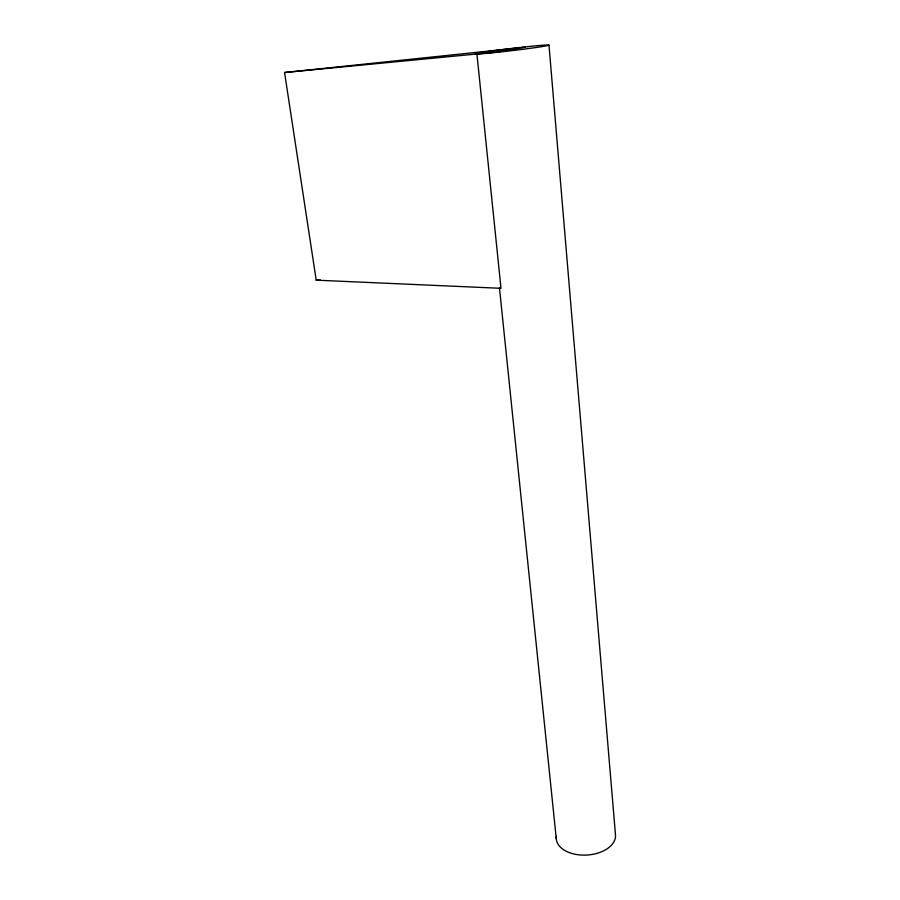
<?xml version="1.0" encoding="UTF-8"?>
<svg xmlns="http://www.w3.org/2000/svg" width="900" height="900" viewBox="0 0 900 900"><rect width="100%" height="100%" fill="white"/><g stroke="black" fill="none" stroke-linecap="round" stroke-linejoin="round"><path stroke-width="1.35" d="M284.558 72.517L525.15 47.239L497.171 52.031L284.558 72.517L316.215 280.17L500.996 288.315L476.921 53.989M316.215 280.17L320.423 280.114M499.455 287.764L556.279 838.676M548.989 45.101L615.442 834.39A29.677 18.135 -3.4 0 1 585.697 855.101A29.677 18.135 -3.4 0 1 556.391 836.314M502.661 49.556L493.988 50.693A37.102 1.103 -6.8 0 0 476.359 54.011L479.869 53.865A37.102 1.103 -6.8 0 0 527.254 48.724A37.102 1.103 -6.8 0 0 546.885 45.011A37.102 1.103 -6.8 0 0 502.661 49.556"/></g></svg>
